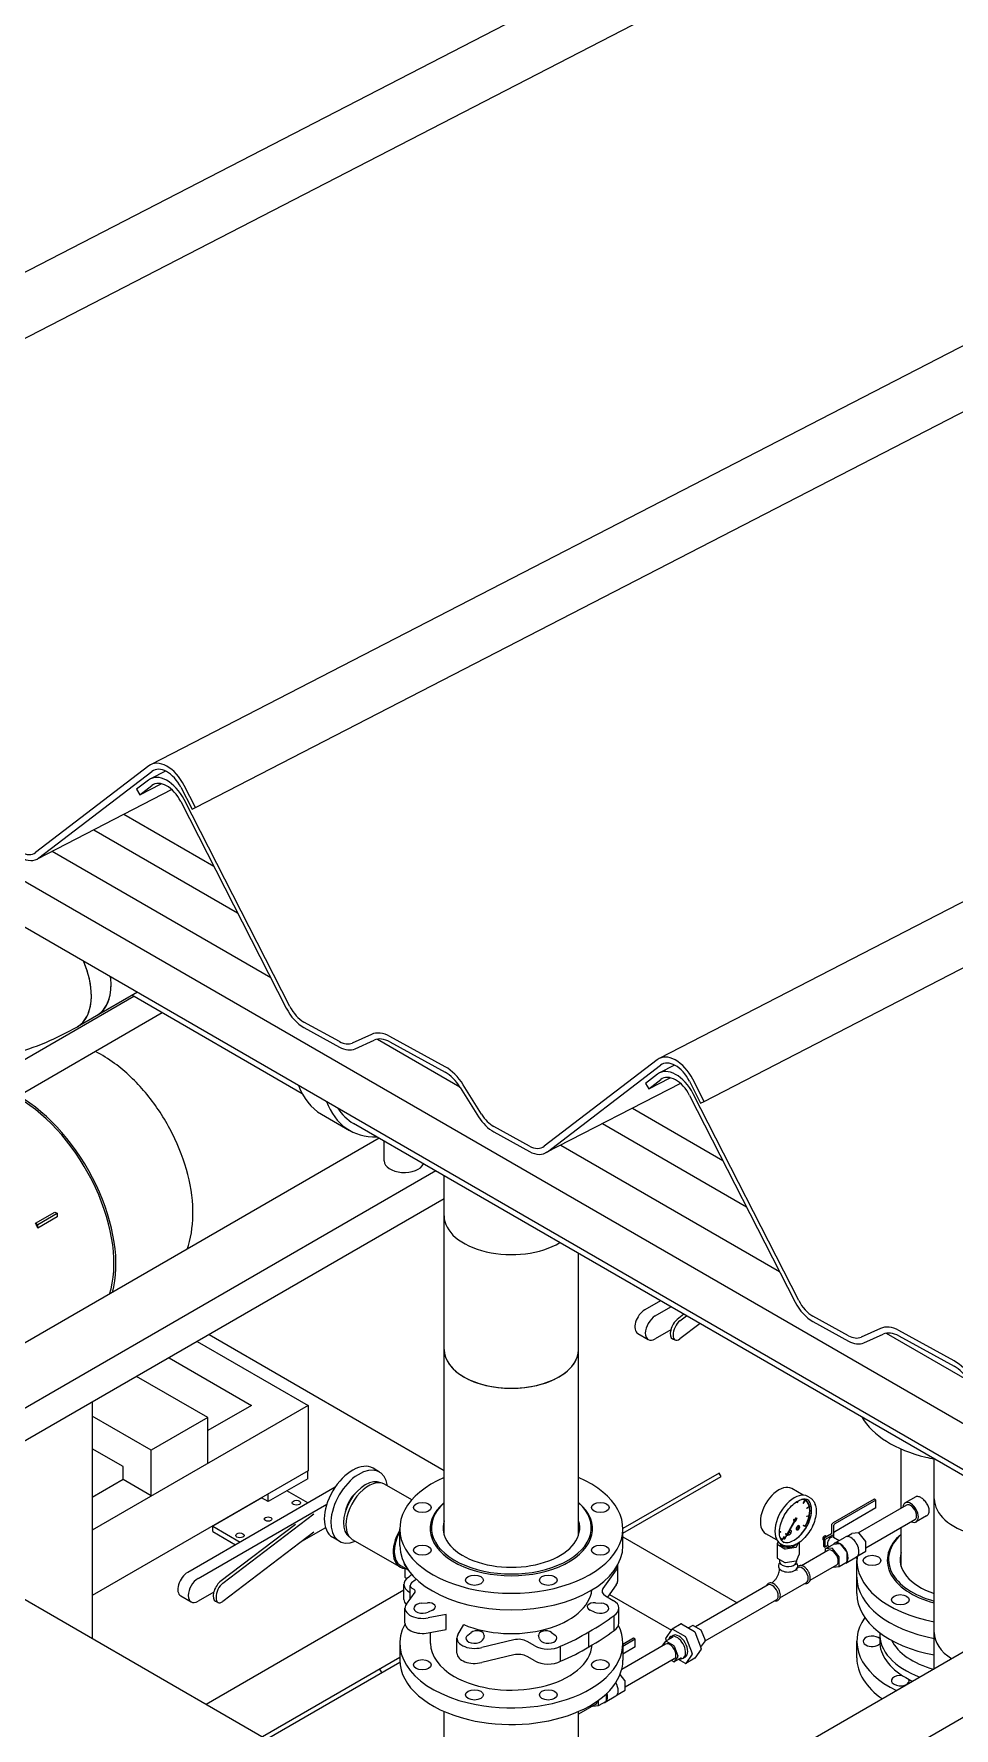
# Model space of a CAD drawing. Header units: millimetres. Extents: x -312439 to 477422, y -331570 to 212570.
# Drawn here: x 400231 to 400936, y 92987 to 94284 of the extents above; entities that cross this region are included whole.
import ezdxf

# ---------------------------------------------------------------- set-up
doc = ezdxf.new("R2010")
doc.units = ezdxf.units.MM

msp = doc.modelspace()

# ---------------------------------------------------------------- linework, layer by layer
at = {"color": 0, "linetype": 'Continuous', "lineweight": 0, "extrusion": (8.40036e-17, 0.816497, 0.57735)}
for p, q in [((397280.542, 95334.72), (402000.038, 92609.917)), ((397280.542, 95299.715), (402000.038, 92574.913)), ((401075.507, 94539.707), (399930.484, 93949.555)), ((399964.948, 93916.768), (401109.971, 94506.92)), ((401465.817, 94314.361), (400320.794, 93724.209)), ((400355.258, 93691.422), (401500.281, 94281.574)), ((401855.295, 94089.496), (400710.272, 93499.343)), ((400744.736, 93466.557), (401889.759, 94056.709)), ((400319.358, 93723.299), (400232.76, 93657.079)), ((400235.277, 93652.896), (400321.876, 93719.116)), ((400332.305, 93719.361), (400320.699, 93713.379)), ((400337.061, 93705.187), (400233.841, 93651.987)), ((400319.264, 93712.469), (400310.015, 93705.397)), ((400310.015, 93705.397), (400312.532, 93701.215)), ((400312.532, 93701.215), (400328.949, 93709.676)), ((400312.532, 93701.215), (400321.781, 93708.287)), ((400343.963, 93706.981), (400352.6, 93690.083)), ((400355.258, 93691.422), (400346.621, 93708.321)), ((400343.868, 93696.152), (400424.741, 93537.921)), ((400427.399, 93539.26), (400346.526, 93697.491)), ((400352.6, 93690.083), (400355.258, 93691.422)), ((400300.331, 93686.256), (400369.269, 93646.454)), ((400277.45, 93674.463), (400387.398, 93610.984)), ((400245.417, 93657.953), (400412.778, 93561.327)), ((400310.701, 93550.252), (400264.784, 93523.742)), ((400436.977, 93472.353), (400306.376, 93547.755)), ((400308.096, 93546.762), (399866.79, 93291.973)), ((400329.75, 93534.26), (399888.443, 93279.472)), ((400438.161, 93523.144), (400465.472, 93508.139)), ((400465.577, 93512.286), (400438.292, 93527.277)), ((400489.979, 93517.837), (400475.234, 93511.216)), ((400477.391, 93506.819), (400492.136, 93513.439)), ((400494.483, 93514.154), (400557.762, 93477.62)), ((400504.055, 93512.119), (400546.335, 93488.89)), ((400546.441, 93493.037), (400504.161, 93516.266)), ((400708.836, 93498.434), (400622.237, 93432.214)), ((400624.755, 93428.031), (400711.354, 93494.251)), ((400709.025, 93487.441), (400699.776, 93480.369)), ((400702.293, 93476.186), (400718.71, 93484.647)), ((400702.293, 93476.186), (400711.542, 93483.258)), ((400722.088, 93494.343), (400710.46, 93488.35)), ((400744.736, 93466.557), (400736.099, 93483.455)), ((400557.991, 93477.258), (400571.996, 93454.842)), ((400574.314, 93456.781), (400560.31, 93479.196)), ((400726.602, 93480.354), (400623.319, 93427.121)), ((400699.776, 93480.369), (400702.293, 93476.186)), ((400733.441, 93482.116), (400742.078, 93465.217)), ((400733.629, 93471.123), (400814.502, 93312.892)), ((400817.16, 93314.231), (400736.287, 93472.462)), ((400689.809, 93461.391), (400759.03, 93421.426)), ((400742.078, 93465.217), (400744.736, 93466.557)), ((400451.607, 93456.834), (400473.26, 93444.332)), ((401001.183, 93146.608), (400476.323, 93449.636)), ((400611.043, 93432.366), (400583.758, 93447.356)), ((400666.928, 93449.598), (400777.159, 93385.956)), ((400495.906, 93438.33), (400054.599, 93183.542)), ((400499.762, 93420.993), (400499.762, 93436.103)), ((400583.652, 93443.209), (400610.962, 93428.205)), ((400634.895, 93433.088), (400802.539, 93336.298)), ((400539.212, 93413.327), (400097.906, 93158.538)), ((400545.567, 93134.897), (400545.567, 93409.658)), ((400545.567, 93391.993), (400119.559, 93146.037)), ((400232.786, 93373.332), (400247.549, 93381.855)), ((400234.43, 93372.382), (400249.194, 93380.906)), ((400247.549, 93381.855), (400249.194, 93380.906)), ((400249.194, 93380.906), (400249.194, 93378.168)), ((400232.786, 93373.332), (400234.43, 93372.382)), ((400249.194, 93378.168), (400234.43, 93369.644)), ((400234.43, 93369.644), (400234.43, 93372.382)), ((400648.642, 93134.897), (400648.642, 93350.148)), ((399844.801, 93304.668), (400825.189, 92738.641)), ((400711.328, 93313.956), (400699.268, 93306.993)), ((400707.284, 93302.365), (400719.344, 93309.328)), ((400729.217, 93303.628), (400724.004, 93299.664)), ((400726.151, 93298.723), (400731.141, 93302.517)), ((400855.338, 93287.257), (400828.053, 93302.248)), ((400693.909, 93288.96), (400701.925, 93284.332)), ((400719.229, 93291.759), (400707.284, 93284.863)), ((400741.607, 93296.474), (400726.151, 93284.721)), ((400827.922, 93298.115), (400855.233, 93283.11)), ((400879.74, 93292.808), (400864.995, 93286.188)), ((400884.244, 93289.126), (400947.523, 93252.591)), ((400936.202, 93268.008), (400893.922, 93291.238)), ((400356.598, 93282.891), (400441.437, 93233.91)), ((400365.562, 93288.067), (400545.567, 93184.141)), ((400720.562, 93284.81), (400722.709, 93283.869)), ((400867.152, 93281.79), (400881.897, 93288.411)), ((400893.816, 93287.091), (400936.096, 93263.861)), ((400334.945, 93270.39), (400398.13, 93233.91)), ((400364.666, 93224.59), (400310.142, 93256.07)), ((400276.019, 93236.369), (400276.019, 93055.705)), ((400441.437, 93233.91), (400276.019, 93138.406)), ((400321.359, 93199.587), (400276.019, 93225.765)), ((400364.666, 93224.59), (400321.359, 93199.587)), ((400398.13, 93233.91), (400364.666, 93214.589)), ((400364.666, 93189.586), (400364.666, 93224.59)), ((400441.437, 93233.91), (400441.437, 93183.903)), ((400299.706, 93187.086), (400276.019, 93200.761)), ((400321.359, 93164.583), (400321.359, 93199.587)), ((400895.615, 93155.319), (400895.615, 93200.544)), ((400299.706, 93177.084), (400299.706, 93187.086)), ((400496.21, 93182.852), (400491.203, 93185.794)), ((400921.018, 93032.28), (400921.018, 93192.891)), ((400441.437, 93183.903), (400276.019, 93088.399)), ((400299.706, 93177.084), (400276.019, 93163.409)), ((400321.359, 93164.583), (400299.706, 93177.084)), ((400441.138, 93177.776), (400410.823, 93160.274)), ((400441.138, 93177.776), (400441.138, 93183.731)), ((400520.769, 93161.602), (400500.036, 93173.572)), ((400756.228, 93182.166), (400682.541, 93139.622)), ((400682.541, 93136.086), (400757.76, 93179.514)), ((400757.76, 93179.514), (400756.228, 93182.166)), ((400462.169, 93171.354), (400349.22, 93106.143)), ((400405.951, 93163.087), (400368.415, 93141.415)), ((400410.823, 93160.274), (400405.666, 93163.251)), ((400410.823, 93160.274), (400410.823, 93166.229)), ((400441.332, 93159.324), (400425.255, 93168.606)), ((400820.522, 93165.193), (400811.823, 93170.216)), ((400815.991, 93159.447), (400816.224, 93160.587)), ((400815.991, 93159.447), (400816.034, 93159.422)), ((400816.034, 93159.422), (400816.279, 93160.619)), ((400816.213, 93159.47), (400816.034, 93159.422)), ((400816.471, 93160.729), (400816.213, 93159.47)), ((400820.673, 93159.093), (400821.98, 93161.356)), ((400820.673, 93159.093), (400820.717, 93159.068)), ((400820.717, 93159.068), (400822.024, 93161.333)), ((400820.848, 93158.992), (400820.717, 93159.068)), ((400822.156, 93161.257), (400820.848, 93158.992)), ((400822.221, 93161.522), (400822.178, 93161.547)), ((400825.94, 93163.17), (400824.123, 93164.219)), ((400875.038, 93162.11), (400843.51, 93143.908)), ((400876.315, 93161.373), (400844.788, 93143.17)), ((400876.315, 93161.373), (400875.038, 93162.11)), ((400876.315, 93155.472), (400876.315, 93161.373)), ((400906.766, 93163.891), (400898.686, 93159.227)), ((400357.236, 93101.515), (400455.795, 93158.418)), ((400376.103, 93097.873), (400445.945, 93150.981)), ((400813.207, 93146.009), (400813.769, 93145.684)), ((400813.574, 93146.645), (400814.137, 93146.321)), ((400815.246, 93147.895), (400814.484, 93146.526)), ((400814.57, 93146.476), (400814.484, 93146.526)), ((400814.57, 93146.476), (400815.332, 93147.845)), ((400814.588, 93146.06), (400814.874, 93145.895)), ((400815.761, 93147.597), (400814.957, 93146.253)), ((400815.332, 93147.845), (400815.246, 93147.895)), ((400815.332, 93147.845), (400815.761, 93147.597)), ((400823.405, 93155.318), (400825.19, 93156.902)), ((400823.453, 93155.139), (400823.405, 93155.318)), ((400823.405, 93155.318), (400823.448, 93155.293)), ((400823.405, 93148.899), (400823.453, 93149.134)), ((400823.405, 93148.899), (400823.448, 93148.874)), ((400823.448, 93155.293), (400825.234, 93156.877)), ((400823.496, 93155.114), (400823.448, 93155.293)), ((400825.234, 93149.353), (400823.448, 93148.874)), ((400823.448, 93148.874), (400823.496, 93149.109)), ((400823.453, 93155.139), (400823.496, 93155.114)), ((400823.453, 93149.134), (400825.239, 93149.613)), ((400823.453, 93149.134), (400823.496, 93149.109)), ((400825.282, 93156.698), (400823.496, 93155.114)), ((400823.496, 93149.109), (400825.282, 93149.588)), ((400829.935, 93157.241), (400829.685, 93158.072)), ((400876.315, 93155.472), (400844.788, 93137.269)), ((400899.61, 93157.626), (400862.55, 93136.229)), ((400906.133, 93146.328), (400868.607, 93124.662)), ((400915.137, 93149.392), (400907.057, 93144.727)), ((400368.415, 93137.415), (400368.415, 93141.415)), ((400368.415, 93141.415), (400389.364, 93129.32)), ((400368.415, 93137.415), (400385.899, 93127.32)), ((400431.885, 93142.863), (400373.956, 93098.814)), ((400445.945, 93136.979), (400376.103, 93083.871)), ((400454.774, 93140.326), (400436.383, 93129.708)), ((400465.186, 93130.046), (400460.179, 93132.988)), ((400511.668, 93126.746), (400511.668, 93139.448)), ((400682.541, 93126.746), (400682.541, 93139.448)), ((400682.541, 93133.276), (400769.988, 93082.788)), ((400800.618, 93130.718), (400791.919, 93135.74)), ((400802.457, 93136.743), (400803.328, 93137.515)), ((400802.457, 93136.68), (400803.372, 93137.49)), ((400803.42, 93137.311), (400802.458, 93136.458)), ((400803.328, 93137.515), (400803.372, 93137.49)), ((400803.372, 93137.49), (400803.42, 93137.311)), ((400804.67, 93131.374), (400805.976, 93133.637)), ((400804.712, 93131.347), (400806.02, 93133.612)), ((400806.151, 93133.536), (400804.844, 93131.272)), ((400805.976, 93133.637), (400806.02, 93133.612)), ((400806.02, 93133.612), (400806.151, 93133.536)), ((400807.997, 93134.944), (400806.094, 93131.548)), ((400808.084, 93134.894), (400806.18, 93131.498)), ((400806.18, 93131.498), (400808.151, 93134.812)), ((400807.979, 93134.912), (400807.095, 93135.422)), ((400808.094, 93135.117), (400807.212, 93135.626)), ((400813.774, 93145.252), (400808.074, 93135.081)), ((400808.827, 93134.422), (400808.108, 93134.837)), ((400813.861, 93145.202), (400808.16, 93135.031)), ((400808.945, 93134.626), (400808.226, 93135.041)), ((400808.271, 93135.015), (400814.208, 93145.002)), ((400809.385, 93136.801), (400809.346, 93136.823)), ((400809.523, 93134.991), (400809.361, 93135.085)), ((400811.16, 93135.776), (400809.385, 93136.801)), ((400809.656, 93137.344), (400809.687, 93137.325)), ((400809.687, 93137.325), (400811.463, 93136.3)), ((400811.324, 93138.111), (400811.162, 93138.204)), ((400813.861, 93145.202), (400813.774, 93145.252)), ((400814.22, 93145.424), (400814.506, 93145.259)), ((400815.565, 93138.759), (400815.643, 93138.714)), ((400815.619, 93138.698), (400815.703, 93138.649)), ((400816.198, 93139.158), (400815.867, 93138.584)), ((400815.946, 93138.539), (400815.867, 93138.584)), ((400817.643, 93141.659), (400817.312, 93141.086)), ((400817.418, 93141.789), (400817.34, 93141.834)), ((400817.42, 93141.817), (400817.504, 93141.769)), ((400817.643, 93141.659), (400817.721, 93141.614)), ((400820.673, 93141.971), (400820.805, 93142.198)), ((400820.673, 93141.971), (400820.717, 93141.946)), ((400820.717, 93141.946), (400820.848, 93142.173)), ((400822.024, 93141.191), (400820.717, 93141.946)), ((400820.805, 93142.198), (400820.848, 93142.173)), ((400820.848, 93142.173), (400822.156, 93141.418)), ((400822.09, 93141.305), (400822.221, 93141.229)), ((400842.256, 93135.605), (400836.111, 93132.056)), ((400837.323, 93132.932), (400837.236, 93132.706)), ((400844.063, 93135.172), (400837.389, 93131.319)), ((400839.308, 93134.195), (400837.5, 93133.151)), ((400837.674, 93134.032), (400838.35, 93133.642)), ((400839.645, 93134.097), (400839.451, 93134.209)), ((400842.256, 93142.161), (400842.256, 93135.605)), ((400843.884, 93133.046), (400848.211, 93130.547)), ((400844.063, 93132.942), (400844.063, 93142.161)), ((400844.516, 93128.414), (400852.745, 93133.165)), ((400853.993, 93133.558), (400857.872, 93135.797)), ((400863.037, 93136.273), (400857.936, 93135.817)), ((400868.45, 93129.747), (400863.35, 93136.092)), ((400895.615, 93110.719), (400895.615, 93140.256)), ((400511.667, 93110.281), (400475.538, 93131.14)), ((400800.572, 93127.792), (400800.572, 93117.29)), ((400801.409, 93129.629), (400800.587, 93127.858)), ((400800.702, 93127.611), (400806.591, 93124.211)), ((400805.079, 93127.037), (400803.262, 93128.086)), ((400804.054, 93126.622), (400804.054, 93127.629)), ((400804.603, 93131.107), (400804.646, 93131.082)), ((400804.646, 93131.082), (400804.778, 93131.31)), ((400804.8, 93131.297), (400804.844, 93131.272)), ((400806.18, 93131.498), (400806.094, 93131.548)), ((400807.019, 93124.145), (400815.064, 93125.389)), ((400812.211, 93126.542), (400811.366, 93126.343)), ((400814.066, 93126.622), (400814.066, 93127.128)), ((400815.377, 93125.57), (400816.72, 93128.465)), ((400817.548, 93128.998), (400817.548, 93119.78)), ((400839.578, 93122.966), (400819.26, 93111.235)), ((400835.958, 93131.061), (400836.111, 93130.972)), ((400837.389, 93131.319), (400836.111, 93132.056)), ((400836.111, 93132.056), (400836.111, 93126.156)), ((400836.111, 93126.156), (400837.389, 93125.418)), ((400837.389, 93125.418), (400837.389, 93131.319)), ((400839.456, 93126.612), (400837.389, 93125.418)), ((400837.426, 93123.843), (400837.426, 93121.723)), ((400837.517, 93124.045), (400843.58, 93127.546)), ((400842.683, 93124.521), (400837.582, 93124.065)), ((400839.917, 93126.176), (400840.562, 93125.803)), ((400848.096, 93117.995), (400842.996, 93124.34)), ((400848.746, 93128.021), (400843.645, 93127.566)), ((400854.159, 93121.496), (400849.059, 93127.841)), ((400854.315, 93114.292), (400854.315, 93121.093)), ((400862.481, 93118.857), (400868.515, 93122.34)), ((400868.607, 93122.543), (400868.607, 93129.344)), ((400512.279, 93111.342), (400518.085, 93107.99)), ((400515.471, 93109.499), (400515.471, 93102.409)), ((401060.112, 93112.585), (400618.805, 92857.797)), ((400677.44, 93108.115), (400667.256, 93093.843)), ((400678.56, 93099.729), (400678.56, 93111.23)), ((400800.702, 93117.11), (400806.591, 93113.709)), ((400802.537, 93116.05), (400802.537, 93114.412)), ((400802.537, 93108.466), (400802.537, 93108.774)), ((400803.456, 93112.485), (400803.456, 93111.817)), ((400807.019, 93113.643), (400815.064, 93114.888)), ((400814.664, 93112.485), (400814.664, 93111.817)), ((400815.377, 93115.068), (400817.533, 93119.713)), ((400815.583, 93115.512), (400815.583, 93114.412)), ((400815.583, 93108.466), (400815.583, 93108.774)), ((400816.01, 93109.359), (400816.625, 93109.714)), ((400846.1, 93111.669), (400825.783, 93099.938)), ((400843.482, 93110.157), (400848.096, 93110.569)), ((400848.161, 93110.589), (400854.224, 93114.089)), ((400848.253, 93110.791), (400848.253, 93117.592)), ((400853.288, 93113.221), (400861.516, 93117.972)), ((400861.084, 93117.722), (400861.746, 93116.576)), ((400861.716, 93089.867), (400861.716, 93115.27)), ((400514.786, 93085.479), (400514.786, 93096.981)), ((400515.471, 93102.409), (400517.078, 93101.482)), ((400519.538, 93085.749), (400519.538, 93096.144)), ((400677.44, 93096.613), (400670.735, 93087.218)), ((400793.673, 93096.463), (400738.196, 93064.433)), ((400796.307, 93097.984), (400796.574, 93098.138)), ((400802.83, 93086.686), (400823.148, 93098.417)), ((400343.861, 93088.11), (400351.877, 93083.482)), ((400369.18, 93090.909), (400357.236, 93084.013)), ((400363.299, 93005.314), (400514.786, 93092.775)), ((400370.513, 93083.96), (400372.66, 93083.019)), ((400516.769, 93081.87), (400523.347, 93091.087)), ((400522.681, 93093.011), (400521.152, 93093.893)), ((400528.38, 93082.615), (400532.774, 93082.928)), ((400661.435, 93082.928), (400665.829, 93082.615)), ((401103.419, 93087.582), (400662.112, 92832.794)), ((400669.255, 93088.073), (400675.199, 93084.641)), ((400672.185, 93089.249), (400719.675, 93061.831)), ((400800.195, 93085.165), (400745.185, 93053.405)), ((400515.649, 93067.253), (400515.649, 93078.755)), ((400536.84, 93077.26), (400533.349, 93075.688)), ((400547.15, 93073.93), (400533.45, 93071.321)), ((400547.15, 93062.428), (400547.15, 93073.93)), ((400660.86, 93075.688), (400657.369, 93077.26)), ((400675.729, 93061.69), (400675.729, 93073.191)), ((400679.422, 93067.253), (400679.422, 93078.755)), ((400533.45, 93059.82), (400547.15, 93062.428)), ((400535.247, 93051.737), (400535.247, 93060.162)), ((400555.423, 93044.289), (400555.423, 93055.791)), ((400556.105, 93058.242), (400560.623, 93066.151)), ((400563.668, 93058.183), (400566.392, 93060.198)), ((400576.208, 93057.851), (400575.666, 93055.314)), ((400618.543, 93055.314), (400618.001, 93057.851)), ((400627.817, 93060.198), (400630.541, 93058.183)), ((400656.435, 93049.237), (400656.435, 93060.738)), ((400690.685, 93055.674), (400682.541, 93050.972)), ((400691.962, 93054.936), (400690.685, 93055.674)), ((400715.31, 93055.621), (400720.208, 93062.59)), ((400715.842, 93053.796), (400715.31, 93055.167)), ((400720.709, 93056.606), (400715.352, 93053.514)), ((400719.122, 93056.867), (400720.694, 93057.775)), ((400727.2, 93066.649), (400720.271, 93062.648)), ((400720.549, 93062.621), (400730.346, 93056.964)), ((400727.478, 93066.621), (400737.275, 93060.965)), ((400730.687, 93056.54), (400735.585, 93043.915)), ((400736.14, 93065.515), (400732.767, 93063.568)), ((400736.361, 93065.493), (400742.25, 93062.093)), ((400737.616, 93060.541), (400742.514, 93047.916)), ((400742.521, 93061.756), (400745.466, 93054.166)), ((400879.171, 93058.769), (400879.171, 93053.362)), ((400511.668, 93051.737), (400511.668, 93039.035)), ((400599.095, 93054.49), (400574.376, 93048.611)), ((400599.095, 93042.989), (400574.376, 93037.109)), ((400615.034, 93049.905), (400609.09, 93053.337)), ((400634.865, 93038.097), (400634.865, 93049.599)), ((400715.257, 93051.189), (400681.607, 93031.762)), ((400691.962, 93054.936), (400682.541, 93049.497)), ((400682.541, 93051.737), (400682.541, 93039.035)), ((400691.962, 93049.036), (400682.541, 93043.597)), ((400691.962, 93049.036), (400691.962, 93054.936)), ((400712.639, 93049.678), (400715.303, 93053.467)), ((400715.574, 93053.492), (400721.463, 93050.091)), ((400721.734, 93049.754), (400724.679, 93042.164)), ((400735.585, 93043.461), (400730.687, 93036.492)), ((400742.514, 93047.462), (400737.616, 93040.493)), ((400742.472, 93049.569), (400741.982, 93049.287)), ((400745.466, 93053.805), (400742.521, 93049.615)), ((400861.716, 93040.661), (400861.716, 93053.362)), ((400511.668, 93040.968), (400406.605, 92980.311)), ((400409.668, 92978.543), (400511.711, 93037.458)), ((400497.919, 93029.495), (400496.388, 93032.147)), ((400615.034, 93038.403), (400609.09, 93041.835)), ((400721.78, 93039.892), (400684.254, 93018.226)), ((400721.463, 93037.59), (400719.628, 93038.649)), ((400727.041, 93040.661), (400721.684, 93037.568)), ((400724.679, 93041.803), (400721.734, 93037.614)), ((400730.346, 93036.462), (400725.057, 93039.515)), ((400728.629, 93040.4), (400730.201, 93041.308)), ((400737.553, 93040.435), (400730.624, 93036.434)), ((400684.097, 93023.31), (400680.36, 93027.96)), ((400684.254, 93016.107), (400684.254, 93022.907)), ((400661.747, 93005.232), (400648.642, 92997.666)), ((400659.129, 93003.721), (400663.743, 93004.133)), ((400663.808, 93004.153), (400669.871, 93007.653)), ((400663.899, 93004.355), (400663.899, 93008.279)), ((400668.935, 93006.785), (400677.163, 93011.536)), ((400669.962, 93007.856), (400669.962, 93013.272)), ((400678.128, 93012.42), (400684.162, 93015.904)), ((400545.567, 92909.868), (400545.567, 92999.694)), ((400648.642, 92909.868), (400648.642, 92999.694))]:
    msp.add_line(p, q, dxfattribs=at)
at = {"color": 0, "linetype": 'Continuous', "lineweight": 0}
for centre, major_axis, ratio, start_param, end_param in [((400332.619, 93701.266), (-11.825, 22.942), 0.60744863, 4.70678719, 6.39137326), ((400332.619, 93701.266), (-9.58, 18.587), 0.60744863, 4.70678719, 6.39137326), ((400332.524, 93690.437), (-11.825, 22.942), 0.60744863, 4.70678719, 6.39137326), ((400332.524, 93690.437), (-9.58, 18.587), 0.60744863, 4.70678719, 6.39137326), ((400222.016, 93674.929), (11.825, -22.942), 0.60744863, 5.550456, 6.39137326), ((400222.016, 93674.929), (9.58, -18.587), 0.60744863, 5.54908023, 6.39137326), ((400239.015, 93568.375), (-25.769, 44.633), 0.57735027, 3.14159265, 4.51280459), ((400239.015, 93568.375), (25.769, -44.633), 0.57735027, 0.78539816, 1.37121193), ((400254.114, 93577.091), (-25.769, 44.633), 0.57735027, 3.14159265, 4.06601627), ((400254.114, 93577.091), (25.769, -44.633), 0.57735027, 0.78539816, 0.92442362), ((400254.114, 93577.091), (25.769, -44.633), 0.57735027, 0, 0.78539816), ((400239.015, 93568.375), (25.769, -44.633), 0.57735027, 0, 0.78539816), ((400438.744, 93544.975), (11.825, -22.942), 0.60744863, 4.70678719, 5.54770445), ((400438.744, 93544.975), (-9.58, 18.587), 0.60744863, 1.56519454, 2.40748757), ((400466.029, 93529.984), (9.58, -18.587), 0.60744863, 5.54908023, 6.25043545), ((400503.498, 93490.274), (-14.069, 27.297), 0.60744863, 5.54908023, 6.25043545), ((400503.498, 93490.274), (-11.825, 22.942), 0.60744863, 5.54908023, 6.25043545), ((400466.029, 93529.984), (11.825, -22.942), 0.60744863, 5.54907959, 6.25043608), ((400722.097, 93476.401), (-11.825, 22.942), 0.60744863, 4.70678719, 6.39137326), ((400722.097, 93476.401), (-9.58, 18.587), 0.60744863, 4.70678719, 6.39137326), ((400545.778, 93467.045), (11.825, -22.942), 0.60744863, 1.70613235, 2.40748757), ((400545.778, 93467.045), (-14.069, 27.297), 0.60744863, 4.84772501, 5.54908023), ((400722.285, 93465.408), (-11.825, 22.942), 0.60744863, 4.70678719, 6.39137326), ((400722.285, 93465.408), (-9.58, 18.587), 0.60744863, 4.70678719, 6.39137326), ((400219.711, 93384.682), (-52.761, 91.385), 0.57735027, 3.66040698, 5.49650029), ((400504.247, 93548.009), (-52.64, -91.175), 0.57735027, 5.83387259, 6.28318531), ((400219.711, 93384.682), (-51.65, 89.461), 0.57735027, 3.62140158, 5.49778714), ((400525.9, 93535.508), (-52.64, -91.175), 0.57735027, 5.83387259, 6.62595723), ((400525.9, 93535.508), (49.578, 85.871), 0.57735027, 2.84515021, 3.14159265), ((400584.209, 93465.054), (11.825, -22.942), 0.60744863, 4.84772437, 5.54908086), ((400584.209, 93465.054), (-9.58, 18.587), 0.60744863, 1.70613235, 2.40748757), ((400611.494, 93450.064), (9.58, -18.587), 0.60744863, 5.54908023, 6.39137326), ((400515.074, 93420.993), (-15.311, 0), 0.57735027, 0, 2.88158741), ((400611.494, 93450.064), (11.825, -22.942), 0.60744863, 5.550456, 6.39137326), ((400173.604, 93358.062), (-51.65, 89.461), 0.57735027, 4.51377239, 4.55328063), ((400597.104, 93379.066), (-51.538, 0), 0.57735027, 0, 2.37609433), ((400699.268, 93298.242), (-5.359, -9.282), 0.57735027, 3.92699082, 6.28318531), ((400707.284, 93293.614), (-5.359, -9.282), 0.57735027, 3.92699082, 7.06858347), ((400828.505, 93319.946), (11.825, -22.942), 0.60744863, 4.70678719, 5.54770445), ((400828.505, 93319.946), (-9.58, 18.587), 0.60744863, 1.56519454, 2.40748757), ((400724.004, 93292.663), (-3.442, -7.853), 0.49374699, 3.86764395, 6.28318531), ((400726.151, 93291.722), (3.442, 7.853), 0.49374699, 0.7260513, 3.86764395), ((400893.259, 93265.246), (-14.069, 27.297), 0.60744863, 5.54908023, 6.25043545), ((400893.259, 93265.246), (-11.825, 22.942), 0.60744863, 5.54908023, 6.25043545), ((400597.104, 93276.765), (51.538, 0), 0.57735027, 3.14159265, 6.28318531), ((400597.104, 93276.765), (-51.538, 0), 0.57735027, 0, 3.14159265), ((400855.79, 93304.955), (11.825, -22.942), 0.60744863, 5.54907959, 6.25043608), ((400855.79, 93304.955), (9.58, -18.587), 0.60744863, 5.54908023, 6.25043545), ((400935.539, 93242.017), (11.825, -22.942), 0.60744863, 1.70613235, 2.40748757), ((400935.539, 93242.017), (-14.069, 27.297), 0.60744863, 4.84772501, 5.54908023), ((400947.153, 93239.886), (85.437, 0), 0.57735027, 3.4534781, 4.3196899), ((400475.691, 93159.391), (15.512, 26.403), 0.58236072, 0, 3.14159265), ((400480.698, 93156.449), (15.512, 26.403), 0.58236072, 5.6441249, 10.07266912), ((400947.153, 93239.886), (85.437, 0), 0.57735027, 4.3196899, 4.40050354), ((400485.418, 93153.724), (-11.962, -20.719), 0.57735027, 3.16527284, 6.25950512), ((400487.787, 93152.356), (12.249, 21.216), 0.57735027, 0, 2.35619449), ((400597.104, 93139.448), (85.437, 0), 0.57735027, 2.21833582, 7.20644214), ((400801.871, 93152.978), (-9.952, -17.238), 0.57735027, 3.14159265, 6.28318531), ((400480.698, 93156.449), (7.656, 13.26), 0.57735027, 1.03653955, 2.1050531), ((400597.104, 93139.448), (62.164, 0), 0.57735027, 2.54822804, 6.87654992), ((400597.104, 93140.248), (-61.184, 0), 0.57735027, 5.71400373, 9.99395953), ((400813.693, 93146.153), (-10.431, -18.066), 0.57735027, 3.14159265, 6.28318531), ((400813.693, 93146.153), (-9.42, -16.316), 0.57735027, 0.78539816, 3.04471865), ((400813.434, 93146.302), (-8.656, -14.993), 0.57735027, 1.57079633, 3.39901437), ((400813.434, 93146.302), (-8.787, -15.22), 0.57735027, 1.57079633, 3.33596984), ((400813.391, 93146.327), (-8.787, -15.22), 0.57735027, 3.14159265, 3.32705803), ((400830.779, 93176.42), (-8.722, -15.107), 0.57735027, 6.27941667, 6.28695395), ((400830.713, 93176.155), (-8.59, -14.879), 0.57735027, 6.27935899, 6.28701163), ((400813.391, 93146.327), (-8.656, -14.993), 0.57735027, 2.62558856, 3.1289946), ((400902.872, 93151.977), (4.186, -7.25), 0.57735027, 0.78539816, 3.819024), ((400972.556, 93162.299), (-51.538, 0), 0.57735027, 0, 2.27343459), ((400813.391, 93146.327), (-0.184, -0.318), 0.57735027, 3.14159265, 6.28318531), ((400814.317, 93145.792), (-0.408, -0.707), 0.57735027, 3.63513066, 5.84350669), ((400814.404, 93145.742), (-0.408, -0.707), 0.57735027, 3.63513066, 5.84350669), ((400814.404, 93145.742), (-0.184, -0.318), 0.57735027, 3.14159265, 6.28318531), ((400813.391, 93146.327), (-9.646, -16.708), 0.57735027, 0.85525389, 2.28633876), ((400814.404, 93145.742), (-0.408, -0.707), 0.57735027, 1.97438872, 2.64786217), ((400813.391, 93146.327), (-8.656, -14.993), 0.57735027, 1.57839101, 2.08429877), ((400837.16, 93167.397), (-8.722, -15.107), 0.57735027, 5.75581789, 5.76335517), ((400836.981, 93152.556), (-8.59, -14.879), 0.57735027, 5.23216144, 5.23981407), ((400813.391, 93146.327), (-8.656, -14.993), 0.57735027, 2.10198979, 2.60606617), ((400837.005, 93167.148), (-8.59, -14.879), 0.57735027, 5.75576021, 5.76341285), ((400837.184, 93152.722), (-8.722, -15.107), 0.57735027, 5.23221912, 5.23975639), ((400902.872, 93151.977), (-3.261, 5.649), 0.57735027, 3.14159265, 6.28318531), ((400902.872, 93151.977), (4.186, -7.25), 0.57735027, 5.60575396, 7.06858347), ((400487.787, 93152.356), (12.249, 21.216), 0.57735027, 2.35619449, 3.14159265), ((400523.916, 93131.497), (11.637, 20.155), 0.57735027, 1.62486029, 3.14159265), ((400523.916, 93131.497), (12.249, 21.216), 0.57735027, 1.57074403, 3.41777188), ((400597.104, 93140.248), (-52.364, 0), 0.57735027, 6.10524599, 9.60271728), ((400813.434, 93146.302), (-8.656, -14.993), 0.57735027, 6.02576359, 6.28318531), ((400807.154, 93135.524), (-0.059, -0.102), 0.57735027, 3.14159265, 6.28318531), ((400810.261, 93136.645), (-0.901, -1.56), 0.57735027, 5.25576994, 6.28318531), ((400810.424, 93136.551), (-0.901, -1.56), 0.57735027, 4.88125473, 7.68511588), ((400810.424, 93136.551), (-0.901, -1.56), 0.57735027, 1.73966208, 4.54352323), ((400810.261, 93136.645), (-0.901, -1.56), 0.57735027, 3.14159265, 4.12474857), ((400810.346, 93136.596), (-0.901, -1.56), 0.57735027, 1.40193058, 1.73966208), ((400814.404, 93145.742), (-0.408, -0.707), 0.57735027, 0.43985155, 1.16720394), ((400816.52, 93140.258), (-0.901, -1.56), 0.57735027, 3.14159265, 6.28318531), ((400816.682, 93140.164), (-0.901, -1.56), 0.57735027, 3.3104584, 6.11431956), ((400816.604, 93140.209), (-0.901, -1.56), 0.57735027, 6.11431956, 6.45205106), ((400814.511, 93141.417), (-1.681, -2.912), 0.81649658, 1.01456574, 2.12702691), ((400816.682, 93140.164), (-0.901, -1.56), 0.57735027, 0.16886575, 2.9727269), ((400814.814, 93141.242), (1.681, 2.912), 0.81649658, 4.1561584, 5.26861956), ((400816.604, 93140.209), (-0.901, -1.56), 0.57735027, 2.9727269, 3.3104584), ((400830.647, 93136.288), (-8.59, -14.879), 0.57735027, 4.70856266, 4.7162153), ((400830.845, 93136.326), (-8.722, -15.107), 0.57735027, 4.70862034, 4.71615762), ((400836.816, 93132.546), (0.858, 1.486), 0.57735027, 0, 3.14159265), ((400837.5, 93132.916), (0.144, 0.249), 0.57735027, 0.78539816, 1.83259571), ((400841.9, 93129.611), (-1.983, -3.435), 0.57735027, 3.14159265, 5.49778714), ((400839.308, 93133.96), (0.144, 0.249), 0.57735027, 0, 0.78539816), ((400846.536, 93142.161), (-4.28, 0), 0.57735027, 5.49778714, 6.28318531), ((400846.536, 93142.161), (-2.473, 0), 0.57735027, 5.49778714, 6.28318531), ((400846.536, 93136.26), (-2.473, 0), 0.57735027, 5.49778714, 6.28318531), ((400857.13, 93125.568), (-4.386, 7.596), 0.57735027, 5.49778714, 6.28318531), ((400858.093, 93135.414), (-0.221, 0.383), 0.57735027, 6.02138592, 6.28318531), ((400863.193, 93135.869), (-0.221, 0.383), 0.57735027, 4.97418837, 6.02138592), ((400947.153, 93115.27), (62.164, 0), 0.57735027, 2.54822804, 4.27848592), ((400947.153, 93116.07), (61.184, 0), 0.57735027, 2.57241108, 4.27105198), ((400597.104, 93126.746), (-85.437, 0), 0.57735027, 0, 3.14159265), ((400801.015, 93127.792), (-0.442, 0), 0.57735027, 6.02138592, 7.06858347), ((400809.06, 93129.036), (6.523, 0), 0.57735027, 3.27874487, 5.88128678), ((400813.434, 93146.302), (-8.787, -15.22), 0.57735027, 6.08880812, 6.28318531), ((400813.391, 93146.327), (-8.787, -15.22), 0.57735027, 6.09771993, 6.28318531), ((400809.06, 93124.914), (-6.523, 0), 0.57735027, 5.58729331, 5.70398442), ((400796.155, 93116.45), (8.59, 14.879), 0.57735027, 6.27935899, 6.28701163), ((400796.089, 93116.184), (8.722, 15.107), 0.57735027, 6.27941667, 6.28695395), ((400796.046, 93116.209), (8.722, 15.107), 0.57735027, 6.27941667, 6.28070264), ((400813.693, 93146.153), (-9.42, -16.316), 0.57735027, 0.096874, 0.78539816), ((400806.904, 93124.391), (0.442, 0), 0.57735027, 3.92699082, 4.97418837), ((400809.06, 93124.914), (-6.523, 0), 0.57735027, 3.72079354, 3.79390759), ((400814.949, 93125.636), (0.442, 0), 0.57735027, 4.97418837, 6.02138592), ((400837.739, 93123.662), (-0.221, 0.383), 0.57735027, 6.02138592, 7.06858347), ((400841.9, 93129.611), (-1.983, -3.435), 0.57735027, 5.49778714, 6.28318531), ((400842.839, 93117.317), (-3.261, 5.649), 0.57735027, 3.14159265, 6.28318531), ((400842.839, 93124.118), (-0.221, 0.383), 0.57735027, 4.97418837, 6.02138592), ((400848.902, 93120.818), (-4.386, 7.596), 0.57735027, 5.49778714, 6.53826015), ((400843.802, 93127.163), (-0.221, 0.383), 0.57735027, 6.02138592, 6.28318531), ((400848.902, 93127.618), (-0.221, 0.383), 0.57735027, 4.97418837, 6.02138592), ((400848.902, 93120.818), (-4.386, 7.596), 0.57735027, 2.88651781, 5.49778714), ((400854.003, 93121.273), (-0.221, 0.383), 0.57735027, 3.92699082, 4.97418837), ((400857.13, 93125.568), (-4.386, 7.596), 0.57735027, 3.14159265, 5.49778714), ((400868.294, 93129.524), (-0.221, 0.383), 0.57735027, 3.92699082, 4.97418837), ((400868.294, 93122.724), (0.221, -0.383), 0.57735027, 0, 0.78539816), ((400947.153, 93116.07), (52.364, 0), 0.57735027, 2.96365333, 4.18984115), ((400529.19, 93113.983), (-14.405, 0), 0.57735027, 0.05927752, 0.57013114), ((400665.004, 93111.23), (13.556, 0), 0.57735027, 5.87376873, 6.35596808), ((400801.015, 93117.29), (-0.442, 0), 0.57735027, 0, 0.78539816), ((400809.06, 93114.412), (-6.523, 0), 0.57735027, 0, 0.78539816), ((400809.06, 93114.412), (-6.523, 0), 0.57735027, 0.78539816, 3.14159265), ((400806.904, 93113.89), (0.442, 0), 0.57735027, 3.92699082, 4.97418837), ((400814.949, 93115.135), (0.442, 0), 0.57735027, 4.97418837, 6.02138592), ((400819.887, 93104.066), (-3.261, 5.649), 0.57735027, 3.92699082, 6.28318531), ((400817.105, 93119.78), (0.442, 0), 0.57735027, 6.02138592, 6.28318531), ((400847.94, 93117.773), (-0.221, 0.383), 0.57735027, 3.92699082, 4.97418837), ((400847.94, 93110.972), (0.221, -0.383), 0.57735027, 6.02138592, 7.06858347), ((400854.003, 93114.473), (0.221, -0.383), 0.57735027, 0, 0.78539816), ((400947.153, 93115.27), (85.437, 0), 0.57735027, 3.08194024, 4.40151209), ((400349.22, 93097.392), (-5.359, -9.282), 0.57735027, 3.92699082, 6.28318531), ((400357.236, 93092.764), (-5.359, -9.282), 0.57735027, 3.92699082, 7.06858347), ((400373.956, 93091.813), (-3.442, -7.853), 0.49374699, 3.86764395, 6.28318531), ((400376.103, 93090.872), (3.442, 7.853), 0.49374699, 0.7260513, 3.86764395), ((400529.19, 93096.981), (-14.405, 0), 0.57735027, 5.55071488, 7.11962523), ((400721.828, 93008.732), (-260.291, 0), 0.57735027, 5.59367991, 5.60902609), ((400525.05, 93096.144), (-5.512, 0), 0.57735027, 5.64114462, 7.06858347), ((400731.827, 93011.764), (-258.723, 0), 0.57735027, 5.64334186, 5.66733909), ((400665.004, 93099.729), (13.556, 0), 0.57735027, 5.87376873, 6.28318531), ((400796.934, 93090.814), (-3.261, 5.649), 0.57735027, 3.14159265, 6.28318531), ((400819.887, 93104.066), (-3.261, 5.649), 0.57735027, 3.14159265, 3.92699082), ((400947.153, 93102.568), (85.437, 0), 0.57735027, 3.14159265, 4.40151209), ((400529.205, 93078.755), (-13.556, 0), 0.57735027, 5.87376873, 8.17248894), ((400529.19, 93085.479), (-14.405, 0), 0.57735027, 0, 0.49620014), ((400529.205, 93078.755), (-6.737, 0), 0.57735027, 4.83515448, 8.51661272), ((400520.516, 93091.76), (3.062, 0), 0.57735027, 5.89239761, 7.06858347), ((400533.449, 93079.769), (5.512, 0), 0.57735027, 5.37502007, 7.97674713), ((400597.104, 93094.992), (61.857, 0), 0.57735027, 4.08161043, 6.21727529), ((400660.76, 93079.769), (-5.512, 0), 0.57735027, 4.5896219, 7.19134897), ((400665.004, 93078.755), (6.737, 0), 0.57735027, 4.04975631, 7.73121456), ((400675.751, 93091.823), (-9.187, 0), 0.57735027, 5.89239761, 7.06858347), ((400665.004, 93078.755), (14.418, 0), 0.57735027, 5.55121247, 7.06858347), ((400947.153, 93089.867), (85.437, 0), 0.57735027, 3.14159265, 4.40151209), ((400569.532, 93116.828), (130.347, 0), 0.57735027, 5.44216767, 5.66464557), ((400947.153, 93053.362), (85.437, 0), 0.57735027, 2.76255435, 4.01301605), ((400597.104, 93051.737), (-85.437, 0), 0.57735027, 5.9753277, 7.46128255), ((400529.205, 93067.253), (-13.556, 0), 0.57735027, 0, 1.88930363), ((400568.979, 93055.791), (-13.556, 0), 0.57735027, 5.96467801, 8.26339821), ((400568.979, 93055.791), (-6.737, 0), 0.57735027, 5.62055264, 9.30201088), ((400597.104, 93051.737), (-85.437, 0), 0.57735027, 1.17809725, 3.42556636), ((400570.737, 93058.241), (5.512, 0), 0.57735027, 6.16041823, 8.76214529), ((400602.594, 93049.586), (-9.187, 0), 0.57735027, 3.92699082, 5.10317667), ((400623.472, 93058.241), (5.512, 0), 0.57735027, 0.66263109, 3.26435815), ((400625.229, 93055.791), (-6.737, 0), 0.57735027, 0.1227655, 3.80422374), ((400559.284, 93110.912), (-130.347, 0), 0.57735027, 2.18933607, 2.41181397), ((400569.532, 93105.327), (130.347, 0), 0.57735027, 5.44216767, 5.66464557), ((400665.004, 93067.253), (14.418, 0), 0.57735027, 5.55121247, 6.28318531), ((400715.65, 93055.198), (-0.278, 0.482), 0.57735027, 0.26179939, 1.30899694), ((400723.875, 93048.633), (4.754, -8.234), 0.57735027, 5.81581187, 9.8921514), ((400720.549, 93062.166), (-0.278, 0.482), 0.57735027, 5.49778714, 6.54498469), ((400725.448, 93049.541), (4.754, -8.234), 0.57735027, 0, 3.14159265), ((400727.478, 93066.167), (-0.278, 0.482), 0.57735027, 5.49778714, 6.28318531), ((400730.346, 93056.51), (0.278, -0.482), 0.57735027, 1.30899694, 2.35619449), ((400736.361, 93065.132), (-0.221, 0.383), 0.57735027, 5.49778714, 6.28318531), ((400737.275, 93060.511), (0.278, -0.482), 0.57735027, 1.30899694, 2.35619449), ((400742.25, 93061.732), (0.221, -0.383), 0.57735027, 1.30899694, 2.35619449), ((400873.353, 93053.362), (6.798, 0), 0.57735027, 0.543593, 3.92699082), ((400947.153, 93058.769), (-67.982, 0), 0.57735027, 6.25269826, 7.27545198), ((400972.556, 93059.998), (51.538, 0), 0.57735027, 3.14159265, 3.8785726), ((400972.556, 93059.998), (-51.538, 0), 0.57735027, 0, 0.73697995), ((400597.104, 93051.737), (61.857, 0), 0.57735027, 3.14159265, 3.92699082), ((400597.104, 93051.737), (61.857, 0), 0.57735027, 3.92699082, 6.25018073), ((400568.979, 93044.289), (-13.556, 0), 0.57735027, 0, 1.98021291), ((400602.594, 93038.085), (-9.187, 0), 0.57735027, 3.92699082, 5.10317667), ((400625.229, 93055.791), (-14.418, 0), 0.57735027, 0.78539816, 2.30276916), ((400559.284, 93099.41), (-130.347, 0), 0.57735027, 2.18933607, 2.41181397), ((400718.518, 93045.541), (-3.261, 5.649), 0.57735027, 3.14159265, 6.28318531), ((400715.574, 93053.13), (-0.221, 0.383), 0.57735027, 5.49778714, 6.54498469), ((400721.463, 93049.73), (0.221, -0.383), 0.57735027, 1.30899694, 2.35619449), ((400724.408, 93042.14), (0.221, -0.383), 0.57735027, 0.26179939, 1.30899694), ((400735.245, 93043.885), (0.278, -0.482), 0.57735027, 0.26179939, 1.30899694), ((400742.25, 93049.952), (0.221, -0.383), 0.57735027, 0, 0.26179939), ((400742.174, 93047.885), (0.278, -0.482), 0.57735027, 0.26179939, 1.30899694), ((400745.195, 93054.142), (0.221, -0.383), 0.57735027, 0.26179939, 1.30899694), ((400873.353, 93053.362), (6.798, 0), 0.57735027, 3.92699082, 5.76390567), ((400947.153, 93053.362), (-67.982, 0), 0.57735027, 0, 0.78539816), ((400947.153, 93063.85), (-61.245, 0), 0.57735027, 0.27857257, 1.12125992), ((400597.104, 93039.035), (85.437, 0), 0.57735027, 3.14159265, 4.3196899), ((400597.104, 93039.035), (85.437, 0), 0.57735027, 4.3196899, 6.28318531), ((400625.229, 93044.289), (-14.418, 0), 0.57735027, 0.78539816, 2.30276916), ((400721.463, 93037.951), (0.221, -0.383), 0.57735027, 5.49778714, 6.54498469), ((400730.346, 93036.916), (0.278, -0.482), 0.57735027, 5.49778714, 6.54498469), ((400737.275, 93040.916), (0.278, -0.482), 0.57735027, 0, 0.26179939), ((400947.153, 93040.661), (85.437, 0), 0.57735027, 3.14159265, 3.83068232), ((400672.777, 93019.132), (-4.386, 7.596), 0.57735027, 3.14159265, 4.72257203), ((400683.941, 93023.088), (-0.221, 0.383), 0.57735027, 3.92699082, 4.97418837), ((400894.968, 93023.233), (6.798, 0), 0.57735027, 1.3046778, 3.92699082), ((400894.968, 93023.233), (6.798, 0), 0.57735027, 3.92699082, 6.54930384), ((400947.153, 93053.362), (-67.982, 0), 0.57735027, 0.78539816, 0.8935886), ((400658.486, 93010.881), (-3.261, 5.649), 0.57735027, 3.14159265, 3.82525714), ((400663.587, 93004.536), (0.221, -0.383), 0.57735027, 6.02138592, 7.06858347), ((400664.549, 93014.381), (-4.386, 7.596), 0.57735027, 2.88651781, 4.29613691), ((400669.649, 93008.036), (0.221, -0.383), 0.57735027, 0, 0.78539816), ((400683.941, 93016.287), (0.221, -0.383), 0.57735027, 0, 0.78539816)]:
    msp.add_ellipse(centre, major_axis=major_axis, ratio=ratio, start_param=start_param, end_param=end_param, dxfattribs=at)
for centre, major_axis in [((400432.509, 93159.417), (-3.215, 0)), ((400528.922, 93155.754), (6.798, 0)), ((400665.287, 93155.754), (6.798, 0)), ((400410.856, 93146.916), (-2.909, 0)), ((400814.69, 93145.577), (-0.184, -0.318)), ((400389.202, 93134.414), (-3.215, 0)), ((400808.886, 93134.524), (-0.059, -0.102)), ((400528.922, 93123.142), (6.798, 0)), ((400665.287, 93123.142), (6.798, 0)), ((400873.353, 93115.27), (6.798, 0)), ((400568.862, 93100.083), (6.798, 0)), ((400625.347, 93100.083), (6.798, 0)), ((400894.968, 93085.141), (6.798, 0)), ((400528.922, 93035.431), (-6.798, 0)), ((400665.287, 93035.431), (-6.798, 0)), ((400568.862, 93012.372), (-6.798, 0)), ((400625.347, 93012.372), (-6.798, 0))]:
    msp.add_ellipse(centre, major_axis=major_axis, ratio=0.57735027, dxfattribs=at)
for points, knots in [([(399994.591, 93523.742), (400010.087, 93514.795), (400027.058, 93507.779), (400062.842, 93497.253), (400081.661, 93493.755), (400119.954, 93490.254), (400139.421, 93490.254), (400177.714, 93493.755), (400196.533, 93497.253), (400232.317, 93507.779), (400249.288, 93514.795), (400264.784, 93523.742)], [1.57079633, 1.57079633, 1.57079633, 1.57079633, 1.88495559, 1.88495559, 2.19911486, 2.19911486, 2.51327412, 2.51327412, 2.82743339, 2.82743339, 3.14159265, 3.14159265, 3.14159265, 3.14159265]), ([(400348.794, 93353.395), (400349.124, 93354.323), (400349.435, 93355.257), (400352.355, 93364.707), (400353.402, 93373.714), (400353.042, 93393.288), (400351.298, 93403.937), (400345.248, 93425.099), (400340.932, 93435.608), (400330.259, 93455.499), (400323.926, 93464.886), (400309.676, 93481.848), (400301.757, 93489.414), (400288.547, 93499.107), (400283.645, 93502.16), (400278.582, 93504.719)], [2.81268174, 2.81268174, 2.81268174, 2.81268174, 2.84757963, 2.84757963, 3.16309227, 3.16309227, 3.51810087, 3.51810087, 3.8731389, 3.8731389, 4.22436076, 4.22436076, 4.57771845, 4.57771845, 4.77455908, 4.77455908, 4.77455908, 4.77455908]), ([(400803.02, 93132.486), (400802.61, 93133.846), (400802.419, 93135.423), (400802.508, 93138.838), (400802.784, 93140.674), (400803.779, 93144.426), (400804.498, 93146.342), (400806.309, 93150.057), (400807.4, 93151.856), (400809.843, 93155.151), (400811.194, 93156.646), (400814.013, 93159.18), (400815.481, 93160.219), (400818.04, 93161.561), (400819.139, 93161.981), (400820.192, 93162.228)], [5.99492323, 5.99492323, 5.99492323, 5.99492323, 6.3135049, 6.3135049, 6.6301996, 6.6301996, 6.94739726, 6.94739726, 7.26499622, 7.26499622, 7.58253865, 7.58253865, 7.89959234, 7.89959234, 8.14224372, 8.14224372, 8.14224372, 8.14224372]), ([(400819.765, 93162.119), (400820.043, 93162.173), (400820.318, 93162.214), (400820.996, 93162.286), (400821.393, 93162.301), (400822.167, 93162.274), (400822.543, 93162.233), (400823.271, 93162.095), (400823.622, 93161.998), (400824.298, 93161.75), (400824.621, 93161.598), (400824.929, 93161.42)], [1.892082847, 1.892082847, 1.892082847, 1.892082847, 1.95848562, 1.95848562, 2.057912838, 2.057912838, 2.157340055, 2.157340055, 2.256767273, 2.256767273, 2.35619449, 2.35619449, 2.35619449, 2.35619449]), ([(400825.94, 93163.17), (400826.29, 93162.969), (400826.622, 93162.737), (400827.248, 93162.215), (400827.542, 93161.925), (400828.088, 93161.291), (400828.341, 93160.947), (400828.802, 93160.208), (400829.01, 93159.813), (400829.382, 93158.976), (400829.545, 93158.535), (400829.685, 93158.072)], [2.35619449, 2.35619449, 2.35619449, 2.35619449, 2.455621706, 2.455621706, 2.555048921, 2.555048921, 2.654476136, 2.654476136, 2.753903352, 2.753903352, 2.853330567, 2.853330567, 2.853330567, 2.853330567]), ([(400915.137, 93149.392), (400915.43, 93149.561), (400915.708, 93149.78), (400916.201, 93150.309), (400916.417, 93150.619), (400916.765, 93151.313), (400916.897, 93151.697), (400917.072, 93152.507), (400917.113, 93152.935), (400917.113, 93153.795), (400917.072, 93154.256), (400916.897, 93155.212), (400916.765, 93155.707), (400916.417, 93156.697), (400916.201, 93157.193), (400915.708, 93158.155), (400915.43, 93158.621), (400914.844, 93159.495), (400914.516, 93159.933), (400913.812, 93160.773), (400913.435, 93161.176), (400912.661, 93161.92), (400912.262, 93162.261), (400911.473, 93162.863), (400911.083, 93163.123), (400910.338, 93163.553), (400909.959, 93163.737), (400909.218, 93164.019), (400908.856, 93164.117), (400908.172, 93164.215), (400907.85, 93164.215), (400907.263, 93164.121), (400906.998, 93164.025), (400906.766, 93163.891)], [30.95046503, 30.95046503, 30.95046503, 30.95046503, 33.52971182, 33.52971182, 36.10895862, 36.10895862, 38.68820541, 38.68820541, 41.2674522, 41.2674522, 43.84669899, 43.84669899, 46.42594578, 46.42594578, 49.00519257, 49.00519257, 51.58443936, 51.58443936, 54.1636241, 54.1636241, 56.74280883, 56.74280883, 59.32199356, 59.32199356, 61.9011783, 61.9011783, 64.48036303, 64.48036303, 67.05954776, 67.05954776, 69.6387325, 69.6387325, 72.21791723, 72.21791723, 72.21791723, 72.21791723]), ([(400829.935, 93157.241), (400830.376, 93155.778), (400830.573, 93154.108), (400830.472, 93150.503), (400830.171, 93148.568), (400829.104, 93144.638), (400828.338, 93142.643), (400826.422, 93138.794), (400825.272, 93136.939), (400822.702, 93133.555), (400821.283, 93132.025), (400818.312, 93129.444), (400816.761, 93128.394), (400814.205, 93127.142), (400813.196, 93126.773), (400812.211, 93126.542)], [2.85333057, 2.85333057, 2.85333057, 2.85333057, 3.17442222, 3.17442222, 3.49761385, 3.49761385, 3.82035762, 3.82035762, 4.14272403, 4.14272403, 4.46517096, 4.46517096, 4.78810901, 4.78810901, 5.00065106, 5.00065106, 5.00065106, 5.00065106]), ([(400806.089, 93128.788), (400805.781, 93128.966), (400805.488, 93129.17), (400804.935, 93129.631), (400804.676, 93129.887), (400804.192, 93130.448), (400803.968, 93130.753), (400803.558, 93131.41), (400803.372, 93131.761), (400803.096, 93132.384), (400802.994, 93132.643), (400802.901, 93132.911)], [5.497787144, 5.497787144, 5.497787144, 5.497787144, 5.597214361, 5.597214361, 5.696641579, 5.696641579, 5.796068796, 5.796068796, 5.895496014, 5.895496014, 5.961898787, 5.961898787, 5.961898787, 5.961898787]), ([(400811.366, 93126.343), (400810.896, 93126.233), (400810.432, 93126.153), (400809.521, 93126.057), (400809.075, 93126.04), (400808.204, 93126.07), (400807.78, 93126.117), (400806.958, 93126.273), (400806.56, 93126.382), (400805.795, 93126.664), (400805.428, 93126.836), (400805.079, 93127.037)], [5.000651067, 5.000651067, 5.000651067, 5.000651067, 5.100078282, 5.100078282, 5.199505498, 5.199505498, 5.298932713, 5.298932713, 5.398359928, 5.398359928, 5.497787144, 5.497787144, 5.497787144, 5.497787144]), ([(400796.574, 93098.138), (400796.873, 93098.31), (400797.223, 93098.55), (400797.996, 93099.183), (400798.422, 93099.587), (400799.291, 93100.55), (400799.734, 93101.116), (400800.565, 93102.355), (400800.95, 93103.03), (400801.605, 93104.395), (400801.873, 93105.084), (400802.266, 93106.366), (400802.395, 93106.962), (400802.516, 93107.853), (400802.537, 93108.186), (400802.537, 93108.466)], [1.57079633, 1.57079633, 1.57079633, 1.57079633, 1.77751999, 1.77751999, 2.00098147, 2.00098147, 2.24003607, 2.24003607, 2.48801039, 2.48801039, 2.73567488, 2.73567488, 2.9733388, 2.9733388, 3.14159265, 3.14159265, 3.14159265, 3.14159265]), ([(400802.711, 93113.548), (400802.625, 93113.459), (400802.542, 93113.367), (400802.092, 93112.821), (400801.821, 93112.307), (400801.591, 93111.29), (400801.594, 93110.802), (400801.817, 93109.87), (400802.034, 93109.43), (400802.668, 93108.577), (400803.109, 93108.176), (400804.186, 93107.46), (400804.837, 93107.154), (400806.256, 93106.688), (400807.024, 93106.528), (400808.596, 93106.365), (400809.398, 93106.361), (400810.966, 93106.507), (400811.731, 93106.656), (400813.16, 93107.103), (400813.822, 93107.402), (400814.971, 93108.137), (400815.46, 93108.574), (400816.156, 93109.538), (400816.383, 93110.056), (400816.537, 93111.065), (400816.499, 93111.545), (400816.216, 93112.464), (400815.967, 93112.899), (400815.568, 93113.377), (400815.49, 93113.464), (400815.408, 93113.548)], [0.27440666, 0.27440666, 0.27440666, 0.27440666, 0.34048244, 0.34048244, 0.65554533, 0.65554533, 0.92276419, 0.92276419, 1.19075282, 1.19075282, 1.49980569, 1.49980569, 1.83852287, 1.83852287, 2.1786817, 2.1786817, 2.51581821, 2.51581821, 2.85286355, 2.85286355, 3.19281023, 3.19281023, 3.53215358, 3.53215358, 3.83952991, 3.83952991, 4.10313939, 4.10313939, 4.37566185, 4.37566185, 4.43798232, 4.43798232, 4.43798232, 4.43798232]), ([(400815.583, 93108.466), (400815.583, 93108.121), (400815.615, 93107.856), (400815.677, 93107.551), (400815.705, 93107.483), (400815.705, 93107.483)], [0, 0, 0, 0, 0.206723666, 0.206723666, 0.380488515, 0.380488515, 0.380488515, 0.380488515]), ([(400821.812, 93097.646), (400822.069, 93097.596), (400822.326, 93097.569), (400823.119, 93097.565), (400823.649, 93097.681), (400824.534, 93098.134), (400824.898, 93098.441), (400825.494, 93099.211), (400825.717, 93099.68), (400826.027, 93100.777), (400826.089, 93101.419), (400826.03, 93102.795), (400825.899, 93103.534), (400825.462, 93105.007), (400825.157, 93105.743), (400824.408, 93107.141), (400823.964, 93107.805), (400822.976, 93109.005), (400822.431, 93109.54), (400821.279, 93110.427), (400820.672, 93110.779), (400819.449, 93111.235), (400818.831, 93111.345), (400817.712, 93111.271), (400817.206, 93111.121), (400816.665, 93110.795), (400816.568, 93110.728), (400816.474, 93110.656)], [1.89095255, 1.89095255, 1.89095255, 1.89095255, 2.03123729, 2.03123729, 2.32696498, 2.32696498, 2.58783067, 2.58783067, 2.86821315, 2.86821315, 3.19211278, 3.19211278, 3.53316349, 3.53316349, 3.87204131, 3.87204131, 4.20874331, 4.20874331, 4.54658577, 4.54658577, 4.88758832, 4.88758832, 5.2208086, 5.2208086, 5.50845278, 5.50845278, 5.57458031, 5.57458031, 5.57458031, 5.57458031]), ([(400798.86, 93084.394), (400799.117, 93084.344), (400799.374, 93084.317), (400800.166, 93084.314), (400800.697, 93084.429), (400801.581, 93084.882), (400801.945, 93085.189), (400802.542, 93085.959), (400802.765, 93086.429), (400803.075, 93087.525), (400803.136, 93088.167), (400803.078, 93089.544), (400802.947, 93090.282), (400802.51, 93091.756), (400802.205, 93092.491), (400801.455, 93093.89), (400801.012, 93094.554), (400800.024, 93095.753), (400799.479, 93096.288), (400798.327, 93097.176), (400797.719, 93097.527), (400796.496, 93097.983), (400795.879, 93098.094), (400794.759, 93098.02), (400794.254, 93097.869), (400793.415, 93097.364), (400793.074, 93097.033), (400792.611, 93096.355), (400792.455, 93096.034), (400792.337, 93095.692)], [1.89095255, 1.89095255, 1.89095255, 1.89095255, 2.03123729, 2.03123729, 2.32696498, 2.32696498, 2.58783067, 2.58783067, 2.86821315, 2.86821315, 3.19211278, 3.19211278, 3.53316349, 3.53316349, 3.87204131, 3.87204131, 4.20874331, 4.20874331, 4.54658577, 4.54658577, 4.88758832, 4.88758832, 5.2208086, 5.2208086, 5.50845278, 5.50845278, 5.76901523, 5.76901523, 5.96302909, 5.96302909, 5.96302909, 5.96302909])]:
    msp.add_open_spline(points, degree=3, knots=knots, dxfattribs=at)

doc.saveas('drawing.dxf')
